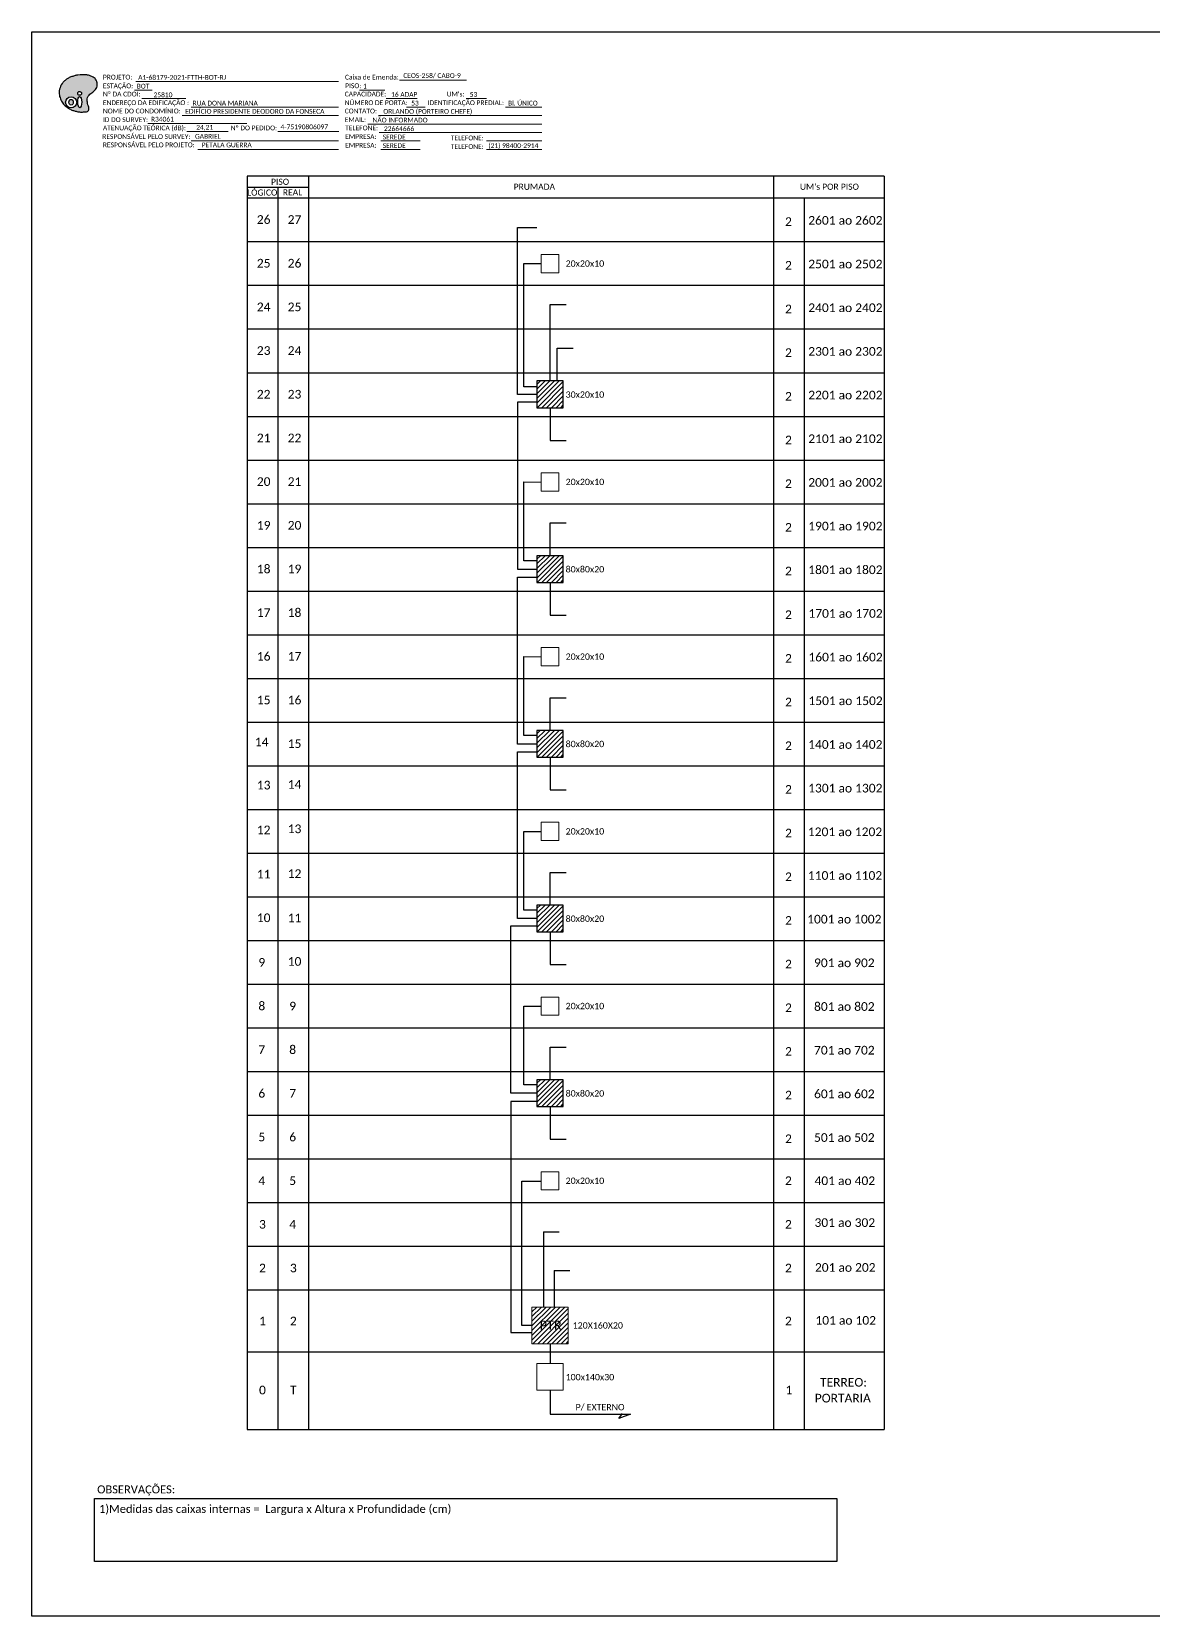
# Model space of a CAD drawing. Extents: x -4 to 1788, y 1 to 595.
# Drawn here: x 947 to 1368, y 1 to 595 of the extents above; entities that cross this region are included whole.
import ezdxf
from ezdxf.enums import TextEntityAlignment as Align

# ---------------------------------------------------------------- set-up
doc = ezdxf.new("R2010")
doc.units = 0
doc.styles.add('MtXpl_Calibri', font='calibri.ttf')
doc.styles.add('WMF-Calibri0', font='calibri.ttf')

# ---------------------------------------------------------------- blocks, each defined once
blk = doc.blocks.new('OI')
h = blk.add_hatch(color=40)
edge = h.paths.add_edge_path()
edge.add_spline(control_points=[(4.35, -0.67), (3.92, -0.99), (3.26, -1.5), (2.81, -2.59), (2.9, -3.5), (3.06, -4.27), (3.31, -4.85), (3.37, -5.39), (3.4, -5.88), (3.2, -6.4), (2.54, -6.61), (1.65, -6.63), (0.55, -6.67), (-0.56, -6.42), (-1.61, -6.14), (-2.77, -5.61), (-3.92, -4.77), (-4.89, -3.7), (-5.34, -2.65), (-5.6, -1.94), (-5.85, -0.96), (-5.71, 0.47), (-5.1, 2.02), (-4.14, 3.02), (-3.3, 3.61), (-2.37, 4.16), (-1.36, 4.44), (-0.56, 4.7), (0.79, 4.85), (2.24, 4.97), (3.79, 4.57), (4.67, 4.21), (5.44, 3.65), (5.76, 2.99), (6.03, 2.21), (6.01, 1.46), (5.72, 0.64), (5.31, 0.08), (4.88, -0.38), (4.51, -0.55), (4.35, -0.67)], knot_values=[0, 0, 0, 0, 1.60434, 2.417191, 3.427595, 4.282808, 4.776746, 5.304182, 5.888771, 6.258406, 6.858137, 7.79129, 8.986195, 10.124242, 11.187857, 12.242908, 13.953784, 15.414161, 16.515391, 17.349188, 17.675853, 19.552021, 21.515531, 22.568638, 23.63245, 24.621084, 25.782718, 26.745347, 27.142653, 29.870543, 31.004649, 31.921532, 32.709589, 33.801391, 34.042471, 35.192333, 35.971461, 36.628871, 37.254359, 37.836911, 37.836911, 37.836911, 37.836911], degree=3, periodic=0)
h.paths.add_polyline_path([(1.13, -0.87, -1), (-0.04, -0.87, -1)], flags=16)
edge = h.paths.add_edge_path(flags=16)
edge.add_ellipse((0.56, -3.59), major_axis=(-0.02, 1.71), ratio=0.361305, start_angle=0, end_angle=360)
h.paths.add_polyline_path([(-0.36, -3.62, -1), (-3.8, -3.62, -1)], flags=16)
edge = h.paths.add_edge_path(flags=0)
edge.add_ellipse((-2.08, -3.62), major_axis=(0, 0.885), ratio=0.758294, start_angle=0, end_angle=360)
at = {"color": 40}
for centre, radius in [((-2.08, -3.62), 1.72), ((0.54, -0.87), 0.587)]:
    blk.add_circle(centre, radius, dxfattribs=at)
blk.add_ellipse((-2.08, -3.62), major_axis=(0, 0.885), ratio=0.758294, start_param=-3.141592653589792, end_param=3.141592653589792, dxfattribs=at)
blk.add_ellipse((0.56, -3.59), major_axis=(-0.02, 1.71), ratio=0.361305, dxfattribs=at)
at = {"color": 40, "start_tangent": (-0.800898, -0.598801), "end_tangent": (-0.800898, -0.598801)}
blk.add_spline([(4.35, -0.67), (3.2, -1.78), (2.9, -2.54), (2.92, -3.55), (3.12, -4.38), (3.28, -4.85), (3.37, -5.37), (3.35, -5.95), (3.2, -6.29), (2.66, -6.55), (1.73, -6.63), (0.54, -6.62), (-0.58, -6.41), (-1.6, -6.11), (-2.56, -5.67), (-3.95, -4.67), (-4.89, -3.56), (-5.37, -2.56), (-5.64, -1.78), (-5.72, -1.46), (-5.63, 0.42), (-4.84, 2.22), (-4.13, 2.99), (-3.27, 3.62), (-2.4, 4.09), (-1.3, 4.47), (-0.37, 4.72), (0.02, 4.77), (2.75, 4.8), (3.85, 4.53), (4.69, 4.16), (5.31, 3.68), (5.85, 2.73), (5.93, 2.5), (5.94, 1.35), (5.67, 0.62), (5.29, 0.08), (4.84, -0.36), (4.35, -0.67)], degree=3, dxfattribs=at)

msp = doc.modelspace()

# ---------------------------------------------------------------- hatches: boundary and pattern name
h = msp.add_hatch()
h.set_pattern_fill('ANSI31', color=1, scale=10, style=0)
h.set_pattern_definition([(45, (519.8397, 68.7579), (-0.8838835, 0.8838835), [])])
h.paths.add_polyline_path([(1146.75, 464.33), (1136.85, 464.33), (1136.85, 454.31), (1146.75, 454.31)])
h.paths.add_polyline_path([(1143.34, 457.07), (1143.34, 462.22)], flags=16)
h = msp.add_hatch()
h.set_pattern_fill('ANSI31', color=1, scale=10, style=0)
h.set_pattern_definition([(45, (519.8397, 3.2704), (-0.8838835, 0.8838835), [])])
h.paths.add_polyline_path([(1146.75, 398.84), (1136.85, 398.84), (1136.85, 388.82), (1146.75, 388.82)])
h.paths.add_polyline_path([(1143.34, 391.59), (1143.34, 396.74)], flags=16)
h = msp.add_hatch()
h.set_pattern_fill('ANSI31', color=1, scale=10, style=0)
h.set_pattern_definition([(45, (519.8397, -62.217), (-0.8838835, 0.8838835), [])])
h.paths.add_polyline_path([(1146.75, 333.35), (1136.85, 333.35), (1136.85, 323.34), (1146.75, 323.34)])
h.paths.add_polyline_path([(1143.34, 326.1), (1143.34, 331.25)], flags=16)
h = msp.add_hatch()
h.set_pattern_fill('ANSI31', color=1, scale=10, style=0)
h.set_pattern_definition([(45, (519.8397, -127.7045), (-0.8838835, 0.8838835), [])])
h.paths.add_polyline_path([(1146.75, 267.87), (1136.85, 267.87), (1136.85, 257.85), (1146.75, 257.85)])
h.paths.add_polyline_path([(1143.34, 260.61), (1143.34, 265.76)], flags=16)
h = msp.add_hatch()
h.set_pattern_fill('ANSI31', color=1, scale=10, style=0)
h.set_pattern_definition([(45, (519.8397, -193.192), (-0.8838835, 0.8838835), [])])
h.paths.add_polyline_path([(1146.75, 202.38), (1136.85, 202.38), (1136.85, 192.36), (1146.75, 192.36)])
h.paths.add_polyline_path([(1143.34, 195.12), (1143.34, 200.27)], flags=16)
h = msp.add_hatch()
h.set_pattern_fill('ANSI31', color=1, scale=10, style=0)
h.set_pattern_definition([(45, (523.3934, -280.5404), (-0.8838835, 0.8838835), [])])
h.paths.add_polyline_path([(1135.01, 103.42), (1148.58, 103.42), (1148.58, 117.18), (1135.01, 117.18)])
h.paths.add_polyline_path([(1137.02, 107.78), (1147.1, 107.78), (1147.1, 112.93), (1137.02, 112.93)], flags=24)

# ---------------------------------------------------------------- linework, layer by layer
at = {"color": 7}
msp.add_lwpolyline([(947.45, 595.26), (1788.45, 595.26), (1788.45, 1.26), (947.45, 1.26)], close=True, dxfattribs=at)
at = {"color": 7, "lineweight": 0}
for points in [[(986.56, 576.58), (1062.54, 576.58)], [(1085.37, 577.07), (1110.51, 577.07)], [(986.05, 573.3), (992.6, 573.3)], [(1070.33, 573.34), (1079.81, 573.34)], [(988.71, 570.23), (1005.26, 570.23)], [(1007.28, 566.99), (1062.54, 566.99)], [(1080.38, 570.23), (1092, 570.23)], [(1087.97, 566.99), (1094.91, 566.99)], [(1110.32, 570.23), (1117.99, 570.23)], [(1125.14, 566.99), (1138.7, 566.99)], [(991.03, 560.82), (1028.14, 560.82)], [(1003.87, 563.88), (1062.54, 563.88)], [(1073.46, 560.64), (1138.72, 560.64)], [(1077.5, 563.88), (1138.72, 563.88)], [(1005.56, 557.85), (1021.14, 557.85)], [(1007.28, 554.29), (1062.54, 554.29)], [(1039.79, 557.85), (1062.56, 557.85)], [(1077.74, 557.41), (1138.72, 557.41)], [(1078.35, 554.29), (1093.15, 554.29)], [(1117.95, 554.29), (1138.72, 554.29)], [(1009.77, 551.06), (1062.54, 551.06)], [(1078.35, 551.06), (1093.15, 551.06)], [(1117.95, 551.06), (1138.72, 551.06)]]:
    msp.add_lwpolyline(points, dxfattribs=at)
at = {"color": 0}
for points in [[(1267, 541.16), (1028.18, 541.16)], [(1028.18, 537.04), (1051.33, 537.04)], [(1028.18, 532.93), (1267, 532.93)]]:
    msp.add_lwpolyline(points, dxfattribs=at)
for points in [[(1028.18, 541.16), (1028.18, 71.31)], [(1051.33, 71.31), (1051.33, 541.16)], [(1225.56, 541.16), (1225.56, 71.31)], [(1267, 541.16), (1267, 71.31)], [(1039.75, 537.04), (1039.75, 71.31)], [(1237.14, 71.31), (1237.14, 532.93)], [(1028.18, 516.56), (1267, 516.56)], [(1028.18, 500.19), (1267, 500.19)], [(1028.18, 483.82), (1267, 483.82)], [(1028.18, 467.44), (1267, 467.44)], [(1028.18, 451.07), (1267, 451.07)], [(1028.18, 434.7), (1267, 434.7)], [(1028.18, 418.33), (1267, 418.33)], [(1028.18, 401.96), (1267, 401.96)], [(1028.18, 385.58), (1267, 385.58)], [(1028.18, 369.21), (1267, 369.21)], [(1028.18, 352.84), (1267, 352.84)], [(1028.18, 336.47), (1267, 336.47)], [(1028.18, 320.1), (1267, 320.1)], [(1028.18, 303.73), (1267, 303.73)], [(1028.18, 287.35), (1267, 287.35)], [(1028.18, 270.98), (1267, 270.98)], [(1028.18, 254.61), (1267, 254.61)], [(1028.18, 238.24), (1267, 238.24)], [(1028.18, 221.87), (1267, 221.87)], [(1028.18, 205.49), (1267, 205.49)], [(1028.18, 189.12), (1267, 189.12)], [(1028.18, 172.75), (1267, 172.75)], [(1028.18, 156.38), (1267, 156.38)], [(1028.18, 140.01), (1267, 140.01)], [(1028.18, 123.63), (1267, 123.63)], [(1028.18, 100.37), (1267, 100.37)], [(1028.18, 71.31), (1267, 71.31)]]:
    msp.add_lwpolyline(points)
at = {"color": 3}
for points in [[(1136.85, 459.28), (1129.54, 459.28), (1129.54, 521.86), (1136.85, 521.86)], [(1136.85, 462.16), (1131.95, 462.16), (1131.95, 508.34), (1138.4, 508.31)], [(1141.8, 464.33), (1141.8, 492.95), (1147.84, 492.95)], [(1144.45, 464.33), (1144.45, 476.58), (1150.49, 476.58)], [(1136.85, 456.4), (1129.54, 456.4), (1129.54, 393.82), (1136.85, 393.82)], [(1141.8, 454.29), (1141.8, 442.04), (1147.84, 442.04)], [(1136.85, 396.91), (1131.95, 396.91), (1131.95, 426.48), (1138.4, 426.45)], [(1141.8, 398.84), (1141.8, 411.09), (1147.84, 411.09)], [(1136.85, 328.16), (1129.54, 328.16), (1129.54, 390.74), (1136.85, 390.74)], [(1141.8, 388.8), (1141.8, 376.55), (1147.84, 376.55)], [(1136.85, 331.42), (1131.95, 331.42), (1131.95, 360.99), (1138.4, 360.97)], [(1141.8, 333.35), (1141.8, 345.6), (1147.84, 345.6)], [(1136.85, 262.84), (1129.54, 262.84), (1129.54, 325.36), (1136.85, 325.36)], [(1141.8, 323.31), (1141.8, 311.06), (1147.84, 311.06)], [(1136.85, 265.93), (1131.95, 265.93), (1131.95, 295.5), (1138.4, 295.48)], [(1141.8, 267.87), (1141.8, 280.11), (1147.84, 280.11)], [(1136.85, 197.36), (1127.14, 197.36), (1127.14, 260.04), (1136.85, 260.04)], [(1141.8, 257.82), (1141.8, 245.57), (1147.84, 245.57)], [(1136.85, 200.44), (1131.95, 200.44), (1131.95, 230.02), (1138.4, 229.99)], [(1141.8, 202.38), (1141.8, 214.63), (1147.84, 214.63)], [(1136.85, 194.27), (1127.14, 194.27), (1127.14, 107.69), (1135.01, 107.69)], [(1141.8, 192.34), (1141.8, 180.09), (1147.84, 180.09)], [(1135.01, 110.3), (1131.25, 110.3), (1131.25, 164.39), (1138.4, 164.39)], [(1139.35, 145.37), (1139.35, 117.18)], [(1139.35, 145.37), (1145.21, 145.37)], [(1143.33, 130.83), (1143.33, 117.18)], [(1143.33, 130.83), (1149.2, 130.83)], [(1141.8, 103.42), (1141.8, 96.02)]]:
    msp.add_lwpolyline(points, dxfattribs=at)
at = {"lineweight": 0}
for points in [[(1145.12, 511.72), (1138.4, 511.72), (1138.4, 504.91), (1145.12, 504.91)], [(1145.12, 429.86), (1138.4, 429.86), (1138.4, 423.05), (1145.12, 423.05)], [(1145.12, 364.37), (1138.4, 364.37), (1138.4, 357.56), (1145.12, 357.56)], [(1145.12, 298.89), (1138.4, 298.89), (1138.4, 292.07), (1145.12, 292.07)], [(1145.12, 233.4), (1138.4, 233.4), (1138.4, 226.58), (1145.12, 226.58)], [(1145.12, 167.91), (1138.4, 167.91), (1138.4, 161.1), (1145.12, 161.1)], [(1146.75, 96.02), (1136.85, 96.02), (1136.85, 85.97), (1146.75, 85.97)]]:
    msp.add_lwpolyline(points, close=True, dxfattribs=at)
at = {"color": 1}
for points in [[(1146.75, 464.33), (1136.85, 464.33), (1136.85, 454.29), (1146.75, 454.29)], [(1146.75, 398.84), (1136.85, 398.84), (1136.85, 388.8), (1146.75, 388.8)], [(1146.75, 333.35), (1136.85, 333.35), (1136.85, 323.31), (1146.75, 323.31)], [(1146.75, 267.87), (1136.85, 267.87), (1136.85, 257.82), (1146.75, 257.82)], [(1146.75, 202.38), (1136.85, 202.38), (1136.85, 192.34), (1146.75, 192.34)]]:
    msp.add_lwpolyline(points, close=True, dxfattribs=at)
at = {"color": 1, "lineweight": 0}
msp.add_lwpolyline([(1135.01, 117.18), (1148.58, 117.18), (1148.58, 103.42), (1135.01, 103.42)], close=True, dxfattribs=at)
at = {"color": 1}
for points in [[(1141.8, 85.97), (1141.8, 76.99), (1171.94, 76.99)], [(1167.52, 75.4), (1168.93, 77.23)], [(1171.94, 76.99), (1167.52, 75.4)]]:
    msp.add_lwpolyline(points, dxfattribs=at)
at = {"color": 0}
msp.add_lwpolyline([(971.02, 45.46), (1249.27, 45.46), (1249.27, 21.75), (971.02, 21.75)], close=True, dxfattribs=at)

# ---------------------------------------------------------------- block references
at = {"color": 7, "xscale": 1.213923925163967, "yscale": 1.213923925163967, "zscale": 1.213923925163967, "rotation": 0.1532896023949059}
msp.add_blockref('OI', (964.76, 573.2), dxfattribs=at)

# ---------------------------------------------------------------- texts
at = {"color": 7, "lineweight": 0, "style": 'WMF-Calibri0'}
for s, height, p in [('PROJETO:', 1.793, (974.16, 577.33)), ('ESTAÇÃO:', 1.793, (974.16, 574.05)), ('Caixa de Emenda:', 1.7927, (1064.92, 577.33)), ('Nº DA CDOI:', 1.7927, (974.16, 570.98)), ('CAPACIDADE:', 1.7927, (1064.81, 570.98)), ('PISO:', 1.793, (1064.99, 574.09)), ("UM's:", 1.793, (1103.05, 570.98)), ('ENDEREÇO DA EDIFICAÇÃO :', 1.7927, (974.16, 567.74)), ('NOME DO CONDOMÍNIO:', 1.7927, (974.16, 564.63)), ('CONTATO:', 1.793, (1064.81, 564.63)), ('NÚMERO DE PORTA:', 1.7927, (1064.81, 567.74)), ('IDENTIFICAÇÃO PREDIAL:', 1.7927, (1095.89, 567.74)), ('ATENUAÇÃO TEÓRICA (dB):', 1.7927, (974.16, 558.28)), ('ID DO SURVEY:', 1.7927, (974.16, 561.39)), ('Nº DO PEDIDO:', 1.7927, (1022.08, 558.28)), ('EMAIL:', 1.793, (1064.81, 561.39)), ('TELEFONE:', 1.793, (1064.99, 558.28)), ('RESPONSÁVEL PELO SURVEY:', 1.7927, (973.92, 555.04)), ('RESPONSÁVEL PELO PROJETO:', 1.7927, (974.16, 551.93)), ('EMPRESA:', 1.793, (1064.99, 555.04)), ('EMPRESA:', 1.793, (1064.99, 551.8)), ('TELEFONE:', 1.793, (1104.59, 554.54)), ('TELEFONE:', 1.793, (1104.59, 551.3))]:
    msp.add_text(s, height=height, dxfattribs=at).set_placement(p)
at = {"color": 7, "style": 'WMF-Calibri0'}
for s, height, p in [('A1-68179-2021-FTTH-BOT-RJ', 1.7927, (987.36, 577.23)), ('CEOS-258/ CABO-9', 1.7927, (1086.77, 577.91)), ('BOT', 1.793, (986.84, 573.95)), ('1', 1.79, (1071.68, 573.94)), (' 16 ADAP', 1.793, (1081.56, 570.85)), ('53', 1.793, (1111.67, 570.83)), ('EDIFÍCIO PRESIDENTE DEODORO DA FONSECA', 1.7927, (1005.04, 564.51)), ('RUA DONA MARIANA', 1.7927, (1007.79, 567.58)), ('ORLANDO (PORTEIRO CHEFE)', 1.7927, (1079.27, 564.48)), ('53', 1.793, (1089.74, 567.59)), ('Bl. ÚNICO', 1.793, (1126.02, 567.59)), ('R34061', 1.793, (992.18, 561.56)), ('24,21', 1.793, (1009.13, 558.52)), ('4-75190806097 ', 1.7927, (1040.74, 558.69)), ('NÃO INFORMADO', 1.7927, (1075.24, 561.24)), ('22664666', 1.793, (1079.52, 558.01)), ('GABRIEL', 1.793, (1008.68, 555.13)), ('PETALA GUERRA', 1.7927, (1011.17, 551.9)), ('SEREDE', 1.793, (1079.05, 554.89)), ('SEREDE', 1.793, (1079.05, 551.66)), ('(21) 98400-2914', 1.7927, (1118.66, 551.66)), ('2601 ao 2602', 3.24, (1238.59, 522.92)), ('20x20x10', 2.373, (1147.64, 507.16)), ('2501 ao 2502', 3.24, (1238.59, 506.55)), ('2401 ao 2402', 3.24, (1238.59, 490.17)), ('2301 ao 2302', 3.24, (1238.59, 473.8)), ('30x20x10', 2.373, (1147.64, 458.04)), ('2201 ao 2202', 3.24, (1238.59, 457.43)), ('2101 ao 2102', 3.24, (1238.59, 441.06)), ('20x20x10', 2.373, (1147.64, 425.3)), ('2001 ao 2002', 3.24, (1238.59, 424.69)), ('1901 ao 1902', 3.24, (1238.59, 408.31)), ('80x80x20', 2.373, (1147.64, 392.56)), ('1801 ao 1802', 3.24, (1238.59, 391.94)), ('1701 ao 1702', 3.24, (1238.65, 375.57)), ('1601 ao 1602', 3.24, (1238.65, 359.2)), ('20x20x10', 2.373, (1147.64, 359.81)), ('1501 ao 1502', 3.24, (1238.65, 342.83)), ('80x80x20', 2.373, (1147.64, 327.07)), ('1401 ao 1402', 3.24, (1238.56, 326.45)), ('1301 ao 1302', 3.24, (1238.56, 310.08)), ('20x20x10', 2.373, (1147.64, 294.32)), ('1201 ao 1202', 3.24, (1238.46, 293.71)), ('1101 ao 1102', 3.24, (1238.46, 277.34)), ('80x80x20', 2.373, (1147.64, 261.58)), ('1001 ao 1002', 3.24, (1238.18, 260.97)), ('901 ao 902', 3.24, (1240.76, 244.6)), ('801 ao 802', 3.24, (1240.76, 228.22)), ('20x20x10', 2.373, (1147.64, 228.84)), ('701 ao 702', 3.24, (1240.76, 211.85)), ('80x80x20', 2.373, (1147.64, 196.09)), ('601 ao 602', 3.24, (1240.76, 195.48)), ('501 ao 502', 3.24, (1240.76, 179.11)), ('20x20x10', 2.373, (1147.64, 163.35)), ('401 ao 402', 3.24, (1240.94, 162.92)), ('301 ao 302', 3.24, (1240.94, 147.22)), ('201 ao 202', 3.24, (1241.1, 130.41)), ('101 ao 102', 3.24, (1241.27, 110.58)), ('PTR', 3.433, (1137.87, 108.65)), ('120X160X20', 2.373, (1150.28, 109.11)), ('100x140x30', 2.373, (1147.64, 89.73)), ('TERREO:', 3.24, (1243, 87.36)), ('PORTARIA', 3.24, (1241.04, 81.42)), ('P/ EXTERNO', 2.373, (1151.36, 78.48))]:
    msp.add_text(s, height=height, dxfattribs=at).set_placement(p)
msp.add_text('25810', height=1.793, dxfattribs=at).set_placement((996.67, 570.69), align=Align.CENTER)
at = {"color": 0, "style": 'WMF-Calibri0'}
for s, p in [('  LÓGICO', (1026.6, 533.82)), ('     PISO', (1033.14, 537.85)), ('    REAL', (1038.36, 533.88)), ('PRUMADA', (1128.15, 535.99)), ("UM's POR PISO", (1235.45, 535.99))]:
    msp.add_text(s, height=2.3, dxfattribs=at).set_placement(p)
at = {"color": 7, "style": 'WMF-Calibri0'}
for s, p in [('26', (1034.43, 524.84)), ('27', (1046, 524.84)), ('25', (1034.43, 508.47)), ('26', (1046, 508.47)), ('24', (1034.43, 492.1)), ('25', (1046, 492.1)), ('23', (1034.43, 475.73)), ('24', (1046, 475.73)), ('22', (1034.43, 459.36)), ('23', (1046, 459.36)), ('21', (1034.43, 442.98)), ('22', (1046, 442.98)), ('20', (1034.43, 426.61)), ('21', (1046, 426.61)), ('19', (1034.43, 410.24)), ('20', (1046, 410.24)), ('18', (1034.43, 393.87)), ('19', (1046, 393.87)), ('17', (1034.43, 377.5)), ('18', (1046, 377.5)), ('16', (1034.43, 361.12)), ('17', (1046, 361.12)), ('15', (1034.43, 344.75)), ('16', (1046, 344.75)), ('14', (1033.68, 329.03)), ('15', (1046, 328.38)), ('13', (1034.43, 312.83)), ('14', (1046, 313.1)), ('12', (1034.43, 296.04)), ('13', (1046, 296.45)), ('11', (1034.43, 279.45)), ('12', (1046, 279.66)), ('10', (1034.43, 263.11)), ('11', (1046, 263.07)), ('10', (1046, 246.74))]:
    msp.add_text(s, height=3.24, dxfattribs=at).set_placement(p, align=Align.MIDDLE_CENTER)
for s, style, p in [('OBSERVAÇÕES:', 'WMF-Calibri0', (972, 47.33)), ('1)Medidas das caixas internas =  Largura x Altura x Profundidade (cm)', 'MtXpl_Calibri', (972.69, 40.03))]:
    msp.add_text(s, height=3, dxfattribs=dict(style=style)).set_placement(p)
for tag, flags, p in [('2', 4, (1231.17, 524.07)), ('2', 4, (1231.17, 507.7)), ('2', 4, (1231.17, 491.33)), ('2', 4, (1231.17, 474.96)), ('2', 4, (1231.17, 458.58)), ('2', 4, (1231.17, 442.21)), ('2', 4, (1231.17, 425.84)), ('2', 4, (1231.17, 409.47)), ('2', 4, (1231.17, 393.1)), ('2', 4, (1231.17, 376.72)), ('2', 4, (1231.17, 360.35)), ('2', 4, (1231.17, 343.98)), ('2', 4, (1231.17, 327.61)), ('2', 4, (1231.17, 311.24)), ('2', 4, (1231.17, 294.87)), ('2', 4, (1231.17, 278.49)), ('2', 4, (1231.17, 262.12)), ('9', 4, (1033.72, 246.36)), ('2', 4, (1231.17, 245.75)), ('8', 4, (1033.72, 230.05)), ('9', 4, (1045.29, 229.98)), ('2', 4, (1231.17, 229.38)), ('7', 4, (1033.72, 213.68)), ('8', 4, (1045.29, 213.68)), ('2', 4, (1231.17, 213.01)), ('6', 4, (1033.72, 197.31)), ('7', 4, (1045.29, 197.31)), ('2', 4, (1231.17, 196.63)), ('5', 4, (1033.72, 180.94)), ('6', 4, (1045.29, 180.94)), ('2', 4, (1231.17, 180.26)), ('4', 4, (1033.72, 164.56)), ('5', 4, (1045.29, 164.56)), ('2', 4, (1231.14, 164.55)), ('3', 4, (1033.97, 148.19)), ('4', 4, (1045.29, 148.19)), ('2', 4, (1231.14, 148.18)), ('2', 4, (1033.97, 131.82)), ('3', 4, (1045.54, 131.82)), ('2', 4, (1231.14, 131.81)), ('1', 4, (1033.97, 111.96)), ('2', 4, (1045.54, 111.96)), ('2', 4, (1231.14, 111.96)), ('0', 4, (1033.97, 86.08)), ('T', 12, (1045.54, 86.12)), ('1', 4, (1231.35, 86.12))]:
    msp.add_attdef(tag, text='XX', height=3.24, dxfattribs=dict(at, flags=flags)).set_placement(p, align=Align.MIDDLE_CENTER)

doc.saveas('drawing.dxf')
